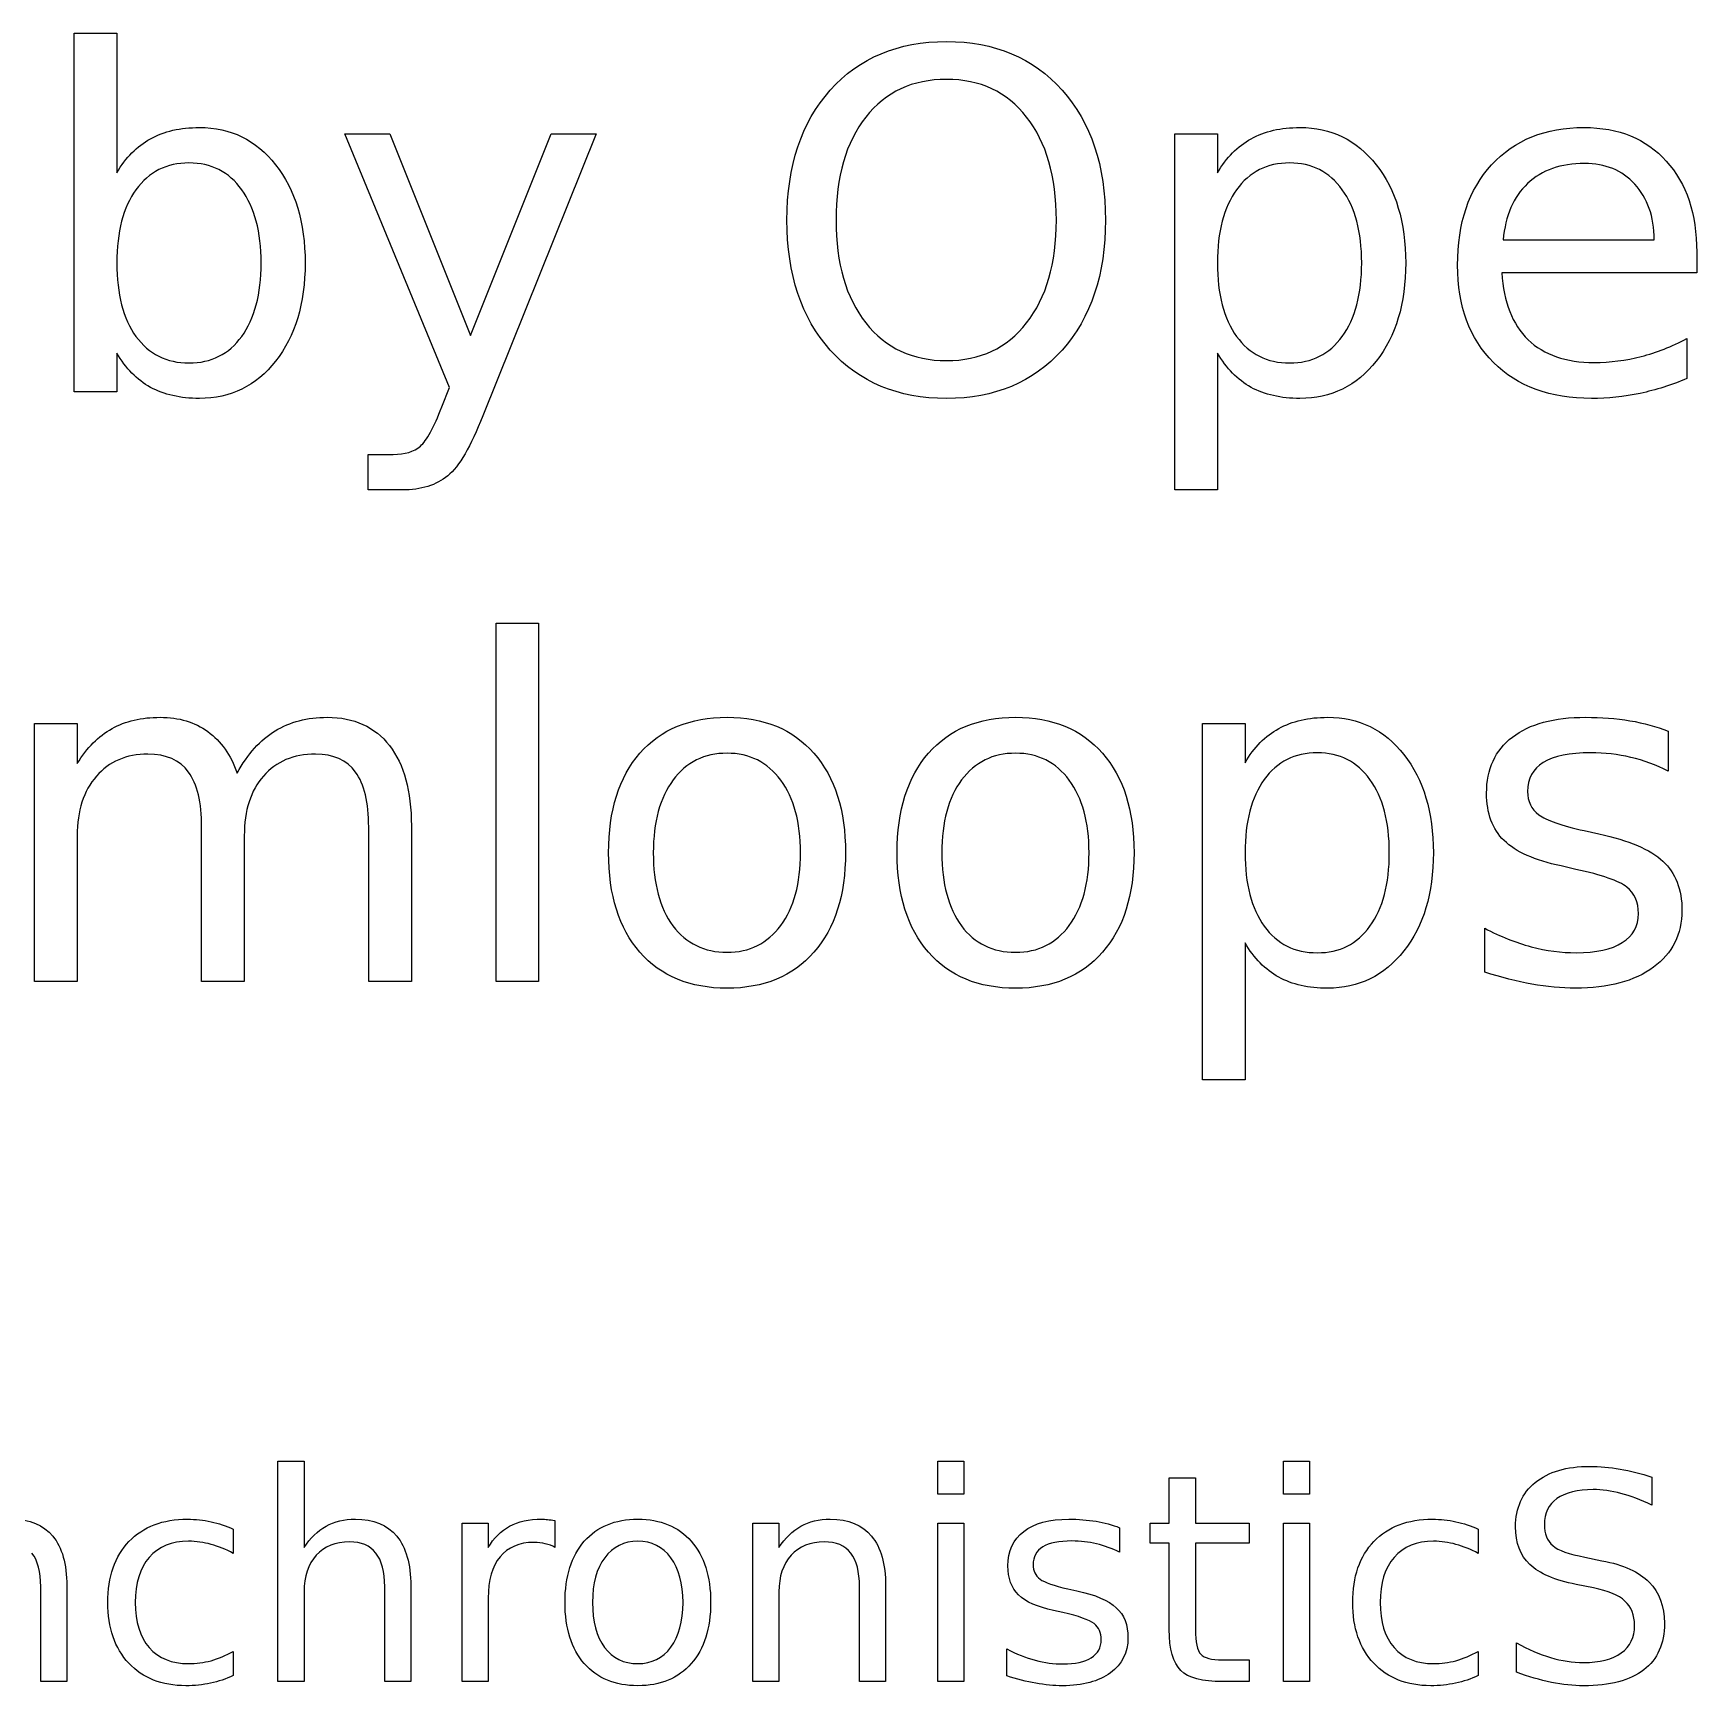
# Model space of a CAD drawing. Extents: x 5 to 209, y 0 to 44.
# Drawn here: x 168.69 to 178.64, y 10.64 to 20.53 of the extents above; entities that cross this region are included whole.
import ezdxf

# ---------------------------------------------------------------- set-up
doc = ezdxf.new("R2010")
doc.units = 0
doc.layers.get('0').update_dxf_attribs({"linetype": 'CONTINUOUS'})

msp = doc.modelspace()

# ---------------------------------------------------------------- linework, layer by layer
at = {"color": 7}
for p, q in [((168.932721, 18.388884), (168.932721, 20.534936)), ((168.932721, 20.534936), (169.187881, 20.534936)), ((169.187881, 20.534936), (169.187881, 19.699134)), ((174.153041, 20.485287), (174.153041, 20.485287)), ((174.153041, 20.259096), (174.153041, 20.259096)), ((171.178071, 18.413713), (170.553291, 19.933603)), ((170.553291, 19.933603), (170.822231, 19.933603)), ((170.822231, 19.933603), (171.304961, 18.725414)), ((171.304961, 18.725414), (171.787681, 19.933603)), ((172.056631, 19.933603), (171.378051, 18.245449)), ((171.787681, 19.933603), (172.056631, 19.933603)), ((175.519831, 17.801343), (175.519831, 19.933603)), ((175.519831, 19.933603), (175.774991, 19.933603)), ((175.774991, 19.933603), (175.774991, 19.699137)), ((169.187881, 19.699134), (169.187881, 19.699137)), ((177.485211, 19.297789), (178.389971, 19.299189)), ((178.389971, 19.299189), (178.389971, 19.299168)), ((178.643751, 19.224691), (178.643751, 19.224688)), ((178.643751, 19.224688), (178.643751, 19.100559)), ((170.051261, 19.159866), (170.051261, 19.159866)), ((176.638371, 19.159866), (176.638371, 19.159866)), ((178.643751, 19.100559), (177.476931, 19.100559)), ((169.187881, 18.620591), (169.187881, 18.388884)), ((175.774991, 18.620594), (175.774991, 17.801343)), ((175.774991, 18.620591), (175.774991, 18.620594)), ((178.584441, 18.707485), (178.584441, 18.467503)), ((169.187881, 18.388884), (168.932721, 18.388884)), ((171.132571, 18.297859), (171.178071, 18.413713)), ((171.378051, 18.245449), (171.378061, 18.245449)), ((170.692601, 17.801345), (170.692601, 18.013743)), ((170.692601, 18.013743), (170.841551, 18.013743)), ((170.895341, 17.801345), (170.692601, 17.801345)), ((175.774991, 17.801343), (175.519831, 17.801343)), ((171.458061, 17.004159), (171.711831, 17.004159)), ((171.458061, 14.858108), (171.458061, 17.004159)), ((171.711831, 17.004159), (171.711831, 14.858108)), ((172.840031, 16.440062), (172.840031, 16.440062)), ((174.566801, 16.440062), (174.566801, 16.440062)), ((168.695531, 14.858105), (168.695531, 16.40282)), ((168.695531, 16.40282), (168.950681, 16.40282)), ((168.950681, 16.40282), (168.950681, 16.162838)), ((175.685341, 14.270564), (175.685341, 16.402823)), ((175.685341, 16.402823), (175.940491, 16.402823)), ((175.940491, 16.402823), (175.940491, 16.168358)), ((178.472721, 16.35731), (178.472721, 16.117327)), ((178.472791, 16.357307), (178.472721, 16.35731)), ((172.840031, 16.224905), (172.840031, 16.224905)), ((174.566801, 16.224905), (174.566801, 16.224905)), ((169.907861, 16.10629), (169.907831, 16.106293)), ((168.950681, 15.731145), (168.950681, 14.858105)), ((169.695441, 14.858105), (169.695441, 15.782176)), ((169.950591, 15.731145), (169.950591, 14.858105)), ((170.695351, 14.858105), (170.695351, 15.782176)), ((170.950511, 15.790451), (170.950511, 14.858105)), ((177.970691, 15.761486), (178.057591, 15.742176)), ((176.803881, 15.629086), (176.803881, 15.629086)), ((177.919761, 15.529776), (177.831461, 15.550466)), ((177.374881, 14.914654), (177.374881, 15.176704)), ((175.940491, 15.089815), (175.940491, 14.270564)), ((175.940491, 15.089811), (175.940491, 15.089815)), ((168.950681, 14.858105), (168.695531, 14.858105)), ((169.950591, 14.858105), (169.695441, 14.858105)), ((170.950511, 14.858105), (170.695351, 14.858105)), ((171.711831, 14.858108), (171.458061, 14.858108)), ((175.940491, 14.270564), (175.685341, 14.270564)), ((170.151661, 10.667136), (170.151661, 11.986426)), ((170.151661, 11.986426), (170.308521, 11.986426)), ((170.308521, 11.986426), (170.308521, 11.469224)), ((174.101931, 11.98643), (174.257931, 11.98643)), ((174.101931, 11.788875), (174.101931, 11.98643)), ((174.257931, 11.98643), (174.257931, 11.788875)), ((176.170731, 11.98643), (176.326741, 11.98643)), ((176.170731, 11.788875), (176.170731, 11.98643)), ((176.326741, 11.98643), (176.326741, 11.788875)), ((175.486511, 11.616752), (175.486511, 11.886376)), ((175.486511, 11.886376), (175.643371, 11.886376)), ((175.643361, 11.886381), (175.643361, 11.616757)), ((175.643371, 11.886376), (175.643361, 11.886381)), ((178.374301, 11.891472), (178.374351, 11.891468)), ((178.374351, 11.891468), (178.374351, 11.724437)), ((174.257931, 11.788875), (174.101931, 11.788875)), ((176.326741, 11.788875), (176.170731, 11.788875)), ((169.884611, 11.580299), (169.884611, 11.434465)), ((169.884611, 11.580291), (169.884611, 11.580299)), ((171.253881, 10.667107), (171.253881, 11.616724)), ((171.253881, 11.616724), (171.410741, 11.616724)), ((171.410741, 11.616724), (171.410741, 11.469195)), ((171.809191, 11.631213), (171.810041, 11.470965)), ((172.306131, 11.63965), (172.306131, 11.63965)), ((172.993751, 10.667136), (172.993751, 11.616753)), ((172.993751, 11.616753), (173.150601, 11.616753)), ((173.150601, 11.616753), (173.150601, 11.469224)), ((174.101931, 11.616757), (174.257931, 11.616757)), ((174.101931, 10.66714), (174.101931, 11.616757)), ((174.257931, 11.616757), (174.257931, 10.66714)), ((175.189041, 11.588791), (175.188901, 11.588778)), ((175.188901, 11.588778), (175.188901, 11.441248)), ((175.372051, 11.495507), (175.372051, 11.616752)), ((175.372051, 11.616752), (175.486511, 11.616752)), ((175.643361, 11.616757), (175.964701, 11.616757)), ((175.964701, 11.616757), (175.964701, 11.495512)), ((176.170731, 11.616757), (176.326741, 11.616757)), ((176.170731, 10.66714), (176.170731, 11.616757)), ((176.326741, 11.616757), (176.326741, 10.66714)), ((177.335711, 11.580299), (177.335711, 11.434465)), ((177.335711, 11.580291), (177.335711, 11.580299)), ((171.810041, 11.470965), (171.810131, 11.470923)), ((172.306181, 11.507386), (172.306131, 11.507382)), ((175.486511, 11.495507), (175.372051, 11.495507)), ((175.486511, 10.98), (175.486511, 11.495507)), ((175.964701, 11.495512), (175.643361, 11.495512)), ((175.643361, 11.495512), (175.643361, 10.980005)), ((177.973251, 11.412424), (178.076691, 11.391224)), ((168.732351, 10.66714), (168.732351, 11.235215)), ((168.888311, 11.240294), (168.888361, 11.240302)), ((168.888361, 11.240302), (168.888361, 10.66714)), ((170.308521, 11.20384), (170.308521, 10.667136)), ((170.790981, 10.66714), (170.790981, 11.235215)), ((170.946921, 11.240294), (170.946991, 11.240302)), ((170.946991, 11.240302), (170.946991, 10.66714)), ((171.410741, 11.167352), (171.410741, 10.667107)), ((173.150601, 11.20384), (173.150601, 10.667136)), ((173.633051, 10.66714), (173.633051, 11.235215)), ((173.789011, 11.240294), (173.789061, 11.240302)), ((173.789061, 11.240302), (173.789061, 10.66714)), ((174.880281, 11.222506), (174.933681, 11.210636)), ((178.026651, 11.228434), (177.922361, 11.248784)), ((174.849011, 11.080056), (174.794711, 11.092776)), ((174.514011, 10.701908), (174.514011, 10.863004)), ((177.564611, 10.723105), (177.564611, 10.899462)), ((169.884611, 10.847731), (169.884611, 10.703593)), ((175.804481, 10.79771), (175.964731, 10.79771)), ((175.964731, 10.79771), (175.964731, 10.667137)), ((177.335711, 10.847731), (177.335711, 10.703593)), ((168.888361, 10.66714), (168.732351, 10.66714)), ((170.308521, 10.667136), (170.151661, 10.667136)), ((170.946991, 10.66714), (170.790981, 10.66714)), ((171.410741, 10.667107), (171.253881, 10.667107)), ((173.150601, 10.667136), (172.993751, 10.667136)), ((173.789061, 10.66714), (173.633051, 10.66714)), ((174.257931, 10.66714), (174.101931, 10.66714)), ((175.964731, 10.667137), (175.804481, 10.667137)), ((176.326741, 10.66714), (176.170731, 10.66714))]:
    msp.add_line(p, q, dxfattribs=at)
for points in [[(173.457911, 20.194273), (173.631691, 20.388282), (173.863401, 20.485287), (174.153041, 20.485287)], [(174.153041, 20.485287), (174.441754, 20.485287), (174.672541, 20.388282), (174.845401, 20.194273)], [(174.153041, 20.259096), (173.950754, 20.259096), (173.789844, 20.183699), (173.670311, 20.032906)], [(174.633001, 20.032906), (174.515308, 20.183699), (174.355321, 20.259096), (174.153041, 20.259096)], [(173.198621, 19.416399), (173.198621, 19.741892), (173.285051, 20.001183), (173.457911, 20.194273)], [(174.845401, 20.194273), (175.018261, 20.001183), (175.104691, 19.741892), (175.104691, 19.416399)], [(173.670311, 20.032906), (173.551698, 19.882112), (173.492391, 19.676609), (173.492391, 19.416399)], [(174.810921, 19.416399), (174.810921, 19.676609), (174.751614, 19.882112), (174.633001, 20.032906)], [(169.389241, 19.90326), (169.471074, 19.948313), (169.568538, 19.97084), (169.681631, 19.97084)], [(169.681631, 19.97084), (169.869204, 19.97084), (170.021378, 19.896362), (170.138151, 19.747408)], [(175.976351, 19.90326), (176.058184, 19.948313), (176.155648, 19.97084), (176.268741, 19.97084)], [(176.268741, 19.97084), (176.456314, 19.97084), (176.608488, 19.896362), (176.725261, 19.747408)], [(177.416251, 19.747412), (177.553251, 19.896366), (177.737604, 19.970844), (177.969311, 19.970844)], [(177.969311, 19.970844), (178.177111, 19.970844), (178.341238, 19.903722), (178.461691, 19.76948)], [(169.187881, 19.699137), (169.241214, 19.791084), (169.308334, 19.859125), (169.389241, 19.90326)], [(175.774991, 19.699137), (175.828324, 19.791084), (175.895444, 19.859125), (175.976351, 19.90326)], [(169.619571, 19.758443), (169.485331, 19.758443), (169.379591, 19.705113), (169.302351, 19.598454)], [(169.935411, 19.598454), (169.859098, 19.705113), (169.753818, 19.758443), (169.619571, 19.758443)], [(170.138151, 19.747408), (170.255844, 19.598453), (170.314691, 19.402605), (170.314691, 19.159865)], [(176.206681, 19.758443), (176.072441, 19.758443), (175.966701, 19.705113), (175.889461, 19.598454)], [(176.522521, 19.598454), (176.446201, 19.705113), (176.340921, 19.758443), (176.206681, 19.758443)], [(176.725261, 19.747408), (176.842954, 19.598453), (176.901801, 19.402605), (176.901801, 19.159865)], [(177.212131, 19.146076), (177.212131, 19.398931), (177.280171, 19.599376), (177.416251, 19.747412)], [(177.972071, 19.755687), (177.830471, 19.755687), (177.716918, 19.715689), (177.631411, 19.635695)], [(178.272741, 19.631558), (178.197341, 19.71431), (178.097118, 19.755687), (177.972071, 19.755687)], [(178.461691, 19.76948), (178.583064, 19.636156), (178.643751, 19.454559), (178.643751, 19.224691)], [(177.631411, 19.635695), (177.546818, 19.555701), (177.498084, 19.443065), (177.485211, 19.297789)], [(178.389971, 19.299168), (178.387971, 19.438008), (178.348894, 19.548805), (178.272741, 19.631558)], [(169.302351, 19.598454), (169.226038, 19.492714), (169.187881, 19.346518), (169.187881, 19.159866)], [(170.051261, 19.159866), (170.051261, 19.346518), (170.012644, 19.492714), (169.935411, 19.598454)], [(175.889461, 19.598454), (175.813148, 19.492714), (175.774991, 19.346518), (175.774991, 19.159866)], [(176.638371, 19.159866), (176.638371, 19.346518), (176.599754, 19.492714), (176.522521, 19.598454)], [(173.457911, 18.638524), (173.285051, 18.831613), (173.198621, 19.090905), (173.198621, 19.416399)], [(173.492391, 19.416399), (173.492391, 19.157107), (173.551698, 18.952064), (173.670311, 18.801271)], [(174.633001, 18.801271), (174.751614, 18.952064), (174.810921, 19.157107), (174.810921, 19.416399)], [(175.104691, 19.416399), (175.104691, 19.091824), (175.018261, 18.832532), (174.845401, 18.638524)], [(169.187881, 19.159866), (169.187881, 18.973212), (169.226038, 18.826556), (169.302351, 18.719897)], [(169.935411, 18.719897), (170.012644, 18.826556), (170.051261, 18.973212), (170.051261, 19.159866)], [(170.314691, 19.159865), (170.314691, 18.917123), (170.255844, 18.721275), (170.138151, 18.572321)], [(175.774991, 19.159866), (175.774991, 18.973212), (175.813148, 18.826556), (175.889461, 18.719897)], [(176.522521, 18.719897), (176.599754, 18.826556), (176.638371, 18.973212), (176.638371, 19.159866)], [(176.901801, 19.159865), (176.901801, 18.917123), (176.842954, 18.721275), (176.725261, 18.572321)], [(177.427281, 18.56405), (177.283848, 18.707487), (177.212131, 18.901496), (177.212131, 19.146076)], [(177.476931, 19.100559), (177.487931, 18.925859), (177.540341, 18.792535), (177.634161, 18.700588)], [(169.302351, 18.719897), (169.379591, 18.614157), (169.485331, 18.561288), (169.619571, 18.561288)], [(169.619571, 18.561288), (169.753818, 18.561288), (169.859098, 18.614157), (169.935411, 18.719897)], [(173.670311, 18.801271), (173.789844, 18.650477), (173.950754, 18.57508), (174.153041, 18.57508)], [(174.153041, 18.57508), (174.355321, 18.57508), (174.515308, 18.650477), (174.633001, 18.801271)], [(175.889461, 18.719897), (175.966701, 18.614157), (176.072441, 18.561288), (176.206681, 18.561288)], [(176.206681, 18.561288), (176.340921, 18.561288), (176.446201, 18.614157), (176.522521, 18.719897)], [(169.389241, 18.415089), (169.308328, 18.460142), (169.241208, 18.528643), (169.187881, 18.620591)], [(174.153041, 18.34889), (173.863401, 18.34889), (173.631691, 18.445434), (173.457911, 18.638524)], [(174.845401, 18.638524), (174.672541, 18.445434), (174.441754, 18.34889), (174.153041, 18.34889)], [(175.976351, 18.415089), (175.895438, 18.460142), (175.828318, 18.528643), (175.774991, 18.620591)], [(177.634161, 18.700588), (177.728868, 18.60956), (177.860354, 18.564047), (178.028621, 18.564047)], [(178.311361, 18.599907), (178.403308, 18.623813), (178.494334, 18.659673), (178.584441, 18.707485)], [(170.138151, 18.572321), (170.021378, 18.423366), (169.869204, 18.348889), (169.681631, 18.348889)], [(176.725261, 18.572321), (176.608488, 18.423366), (176.456314, 18.348889), (176.268741, 18.348889)], [(178.013451, 18.348893), (177.767031, 18.348893), (177.571641, 18.420612), (177.427281, 18.56405)], [(178.028621, 18.564047), (178.126081, 18.564047), (178.220328, 18.576), (178.311361, 18.599907)], [(178.584441, 18.467503), (178.493414, 18.428883), (178.400088, 18.399459), (178.304461, 18.379233)], [(169.681631, 18.348889), (169.568538, 18.348889), (169.471074, 18.370955), (169.389241, 18.415089)], [(176.268741, 18.348889), (176.155648, 18.348889), (176.058184, 18.370955), (175.976351, 18.415089)], [(178.304461, 18.379233), (178.208834, 18.359006), (178.111831, 18.348893), (178.013451, 18.348893)], [(171.004301, 18.063393), (171.042901, 18.096493), (171.085658, 18.174648), (171.132571, 18.297859)], [(171.378061, 18.245449), (171.306348, 18.061554), (171.236468, 17.941563), (171.168421, 17.885475)], [(170.841551, 18.013743), (170.911431, 18.013743), (170.965681, 18.030293), (171.004301, 18.063393)], [(171.168421, 17.885475), (171.100381, 17.829388), (171.009354, 17.801345), (170.895341, 17.801345)], [(169.158941, 16.372478), (169.239854, 16.417531), (169.335941, 16.440058), (169.447201, 16.440058)], [(169.447201, 16.440058), (169.559374, 16.440058), (169.654541, 16.411554), (169.732701, 16.354548)], [(170.135401, 16.358689), (170.223668, 16.412935), (170.327568, 16.440059), (170.447101, 16.440059)], [(170.447101, 16.440059), (170.608008, 16.440059), (170.732134, 16.383511), (170.819481, 16.270416)], [(172.318691, 16.224905), (172.444658, 16.368343), (172.618438, 16.440062), (172.840031, 16.440062)], [(172.840031, 16.440062), (173.060704, 16.440062), (173.234024, 16.368343), (173.359991, 16.224905)], [(174.045461, 16.224905), (174.171428, 16.368343), (174.345208, 16.440062), (174.566801, 16.440062)], [(174.566801, 16.440062), (174.787474, 16.440062), (174.960794, 16.368343), (175.086761, 16.224905)], [(176.141861, 16.372481), (176.223694, 16.417534), (176.321158, 16.440061), (176.434251, 16.440061)], [(176.434251, 16.440061), (176.621824, 16.440061), (176.773998, 16.365583), (176.890771, 16.216629)], [(177.540451, 16.321445), (177.643431, 16.400519), (177.789628, 16.440057), (177.979041, 16.440057)], [(177.979041, 16.440057), (178.072828, 16.440057), (178.161094, 16.43316), (178.243841, 16.419367)], [(168.950681, 16.162838), (169.008614, 16.257544), (169.078034, 16.327424), (169.158941, 16.372478)], [(169.732701, 16.354548), (169.811774, 16.297541), (169.870161, 16.214788), (169.907861, 16.10629)], [(169.907831, 16.106293), (169.971298, 16.220307), (170.047154, 16.304439), (170.135401, 16.358689)], [(175.940491, 16.168358), (175.993824, 16.260305), (176.060948, 16.328346), (176.141861, 16.372481)], [(178.243841, 16.419367), (178.326594, 16.405573), (178.402911, 16.384887), (178.472791, 16.357307)], [(170.819481, 16.270416), (170.906834, 16.15824), (170.950511, 15.998252), (170.950511, 15.790451)], [(177.385981, 15.984918), (177.385981, 16.130194), (177.437471, 16.24237), (177.540451, 16.321445)], [(169.374101, 16.219385), (169.244454, 16.219385), (169.141474, 16.17525), (169.065161, 16.086981)], [(169.616841, 16.111807), (169.564441, 16.183525), (169.483528, 16.219385), (169.374101, 16.219385)], [(170.376771, 16.219385), (170.245284, 16.219385), (170.141384, 16.17571), (170.065071, 16.08836)], [(170.616751, 16.111807), (170.564351, 16.183525), (170.484358, 16.219385), (170.376771, 16.219385)], [(172.131111, 15.629086), (172.131111, 15.88286), (172.193638, 16.081467), (172.318691, 16.224905)], [(172.840031, 16.224905), (172.703944, 16.224905), (172.596364, 16.171575), (172.517291, 16.064917)], [(173.161381, 16.063538), (173.082308, 16.171116), (172.975191, 16.224905), (172.840031, 16.224905)], [(173.359991, 16.224905), (173.485958, 16.081467), (173.548941, 15.88286), (173.548941, 15.629086)], [(173.857891, 15.629086), (173.857891, 15.88286), (173.920414, 16.081467), (174.045461, 16.224905)], [(174.566801, 16.224905), (174.430721, 16.224905), (174.323141, 16.171575), (174.244061, 16.064917)], [(174.888161, 16.063538), (174.809081, 16.171116), (174.701961, 16.224905), (174.566801, 16.224905)], [(175.086761, 16.224905), (175.212728, 16.081467), (175.275711, 15.88286), (175.275711, 15.629086)], [(176.372191, 16.227664), (176.237944, 16.227664), (176.132204, 16.174334), (176.054971, 16.067675)], [(176.688031, 16.067675), (176.611711, 16.174334), (176.506431, 16.227664), (176.372191, 16.227664)], [(176.890771, 16.216629), (177.008464, 16.067674), (177.067311, 15.871826), (177.067311, 15.629085)], [(177.725191, 16.169727), (177.662658, 16.131107), (177.631391, 16.07318), (177.631391, 15.995946)], [(178.009311, 16.227657), (177.883344, 16.227657), (177.788638, 16.208347), (177.725191, 16.169727)], [(178.249291, 16.200077), (178.172058, 16.218463), (178.092064, 16.227657), (178.009311, 16.227657)], [(178.472721, 16.117327), (178.401001, 16.154107), (178.326524, 16.18169), (178.249291, 16.200077)], [(169.065161, 16.086981), (168.988841, 15.999631), (168.950681, 15.881019), (168.950681, 15.731145)], [(169.695441, 15.782176), (169.695441, 15.93113), (169.669241, 16.041007), (169.616841, 16.111807)], [(170.065071, 16.08836), (169.988751, 16.00101), (169.950591, 15.881938), (169.950591, 15.731145)], [(170.695351, 15.782176), (170.695351, 15.930211), (170.669151, 16.040088), (170.616751, 16.111807)], [(172.517291, 16.064917), (172.438218, 15.959177), (172.398681, 15.8139), (172.398681, 15.629086)], [(173.280001, 15.629086), (173.280001, 15.812061), (173.240461, 15.956878), (173.161381, 16.063538)], [(174.244061, 16.064917), (174.164988, 15.959177), (174.125451, 15.8139), (174.125451, 15.629086)], [(175.006771, 15.629086), (175.006771, 15.812061), (174.967234, 15.956878), (174.888161, 16.063538)], [(176.054971, 16.067675), (175.978651, 15.961935), (175.940491, 15.815739), (175.940491, 15.629086)], [(176.803881, 15.629086), (176.803881, 15.815739), (176.765264, 15.961935), (176.688031, 16.067675)], [(177.490801, 15.70218), (177.420921, 15.77114), (177.385981, 15.865386), (177.385981, 15.984918)], [(177.631391, 15.995946), (177.631391, 15.937099), (177.653924, 15.890666), (177.698991, 15.856646)], [(177.698991, 15.856646), (177.744058, 15.823546), (177.834624, 15.791826), (177.970691, 15.761486)], [(178.057591, 15.742176), (178.237811, 15.703556), (178.365618, 15.648847), (178.441011, 15.57805)], [(177.831461, 15.550466), (177.674234, 15.583566), (177.560681, 15.634137), (177.490801, 15.70218)], [(172.318691, 15.033267), (172.193638, 15.177624), (172.131111, 15.37623), (172.131111, 15.629086)], [(172.398681, 15.629086), (172.398681, 15.444272), (172.437758, 15.298535), (172.515911, 15.191877)], [(173.161381, 15.193256), (173.240461, 15.299914), (173.280001, 15.445191), (173.280001, 15.629086)], [(173.548941, 15.629086), (173.548941, 15.37623), (173.485958, 15.177624), (173.359991, 15.033267)], [(174.045461, 15.033267), (173.920414, 15.177624), (173.857891, 15.37623), (173.857891, 15.629086)], [(174.125451, 15.629086), (174.125451, 15.444272), (174.164531, 15.298535), (174.242691, 15.191877)], [(174.888161, 15.193256), (174.967234, 15.299914), (175.006771, 15.445191), (175.006771, 15.629086)], [(175.275711, 15.629086), (175.275711, 15.37623), (175.212728, 15.177624), (175.086761, 15.033267)], [(175.940491, 15.629086), (175.940491, 15.442433), (175.978651, 15.295777), (176.054971, 15.189118)], [(176.688031, 15.189118), (176.765264, 15.295777), (176.803881, 15.442433), (176.803881, 15.629086)], [(177.067311, 15.629085), (177.067311, 15.386344), (177.008464, 15.190496), (176.890771, 15.041542)], [(178.441011, 15.57805), (178.517331, 15.50817), (178.555491, 15.410246), (178.555491, 15.284278)], [(178.224571, 15.423577), (178.178571, 15.460357), (178.076968, 15.495756), (177.919761, 15.529776)], [(178.294871, 15.264968), (178.294871, 15.333928), (178.271438, 15.386798), (178.224571, 15.423577)], [(178.198271, 15.091187), (178.262671, 15.132567), (178.294871, 15.190494), (178.294871, 15.264968)], [(178.555491, 15.284278), (178.555491, 15.14084), (178.498481, 15.027285), (178.384461, 14.943613)], [(172.515911, 15.191877), (172.594984, 15.086137), (172.703024, 15.033267), (172.840031, 15.033267)], [(172.840031, 15.033267), (172.975191, 15.033267), (173.082308, 15.086596), (173.161381, 15.193256)], [(174.242691, 15.191877), (174.321764, 15.086137), (174.429801, 15.033267), (174.566801, 15.033267)], [(174.566801, 15.033267), (174.701961, 15.033267), (174.809081, 15.086596), (174.888161, 15.193256)], [(176.054971, 15.189118), (176.132204, 15.083378), (176.237944, 15.030509), (176.372191, 15.030509)], [(176.372191, 15.030509), (176.506431, 15.030509), (176.611711, 15.083378), (176.688031, 15.189118)], [(177.374881, 15.176704), (177.468668, 15.12797), (177.561074, 15.091191), (177.652101, 15.066367)], [(176.141861, 14.884309), (176.060948, 14.929362), (175.993824, 14.997863), (175.940491, 15.089811)], [(176.890771, 15.041542), (176.773998, 14.892586), (176.621824, 14.818109), (176.434251, 14.818109)], [(177.652101, 15.066367), (177.743128, 15.04246), (177.833238, 15.030507), (177.922431, 15.030507)], [(177.922431, 15.030507), (178.041964, 15.030507), (178.133911, 15.050733), (178.198271, 15.091187)], [(172.840031, 14.81811), (172.618438, 14.81811), (172.444658, 14.889829), (172.318691, 15.033267)], [(173.359991, 15.033267), (173.234024, 14.889829), (173.060704, 14.81811), (172.840031, 14.81811)], [(174.566801, 14.81811), (174.345208, 14.81811), (174.171428, 14.889829), (174.045461, 15.033267)], [(175.086761, 15.033267), (174.960794, 14.889829), (174.787474, 14.81811), (174.566801, 14.81811)], [(178.384461, 14.943613), (178.271368, 14.85994), (178.115518, 14.818104), (177.916911, 14.818104)], [(176.434251, 14.818109), (176.321158, 14.818109), (176.223694, 14.840175), (176.141861, 14.884309)], [(177.657621, 14.842934), (177.568434, 14.858567), (177.474188, 14.882474), (177.374881, 14.914654)], [(177.916911, 14.818104), (177.834158, 14.818104), (177.747728, 14.82638), (177.657621, 14.842934)], [(177.677351, 11.859252), (177.756491, 11.923692), (177.865301, 11.955912), (178.003781, 11.955912)], [(178.003781, 11.955912), (178.063114, 11.955912), (178.123598, 11.950542), (178.185231, 11.939802)], [(177.559501, 11.594716), (177.559501, 11.706634), (177.598784, 11.794813), (177.677351, 11.859252)], [(178.185231, 11.939802), (178.246831, 11.929062), (178.309854, 11.912952), (178.374301, 11.891472)], [(177.807131, 11.762597), (177.756798, 11.726423), (177.731631, 11.674986), (177.731631, 11.608285)], [(178.023341, 11.816857), (177.930074, 11.816857), (177.858004, 11.79877), (177.807131, 11.762597)], [(178.190371, 11.793967), (178.132704, 11.809227), (178.077028, 11.816857), (178.023341, 11.816857)], [(178.374351, 11.724437), (178.309351, 11.755523), (178.248024, 11.7787), (178.190371, 11.793967)], [(168.556831, 11.639642), (168.665924, 11.639642), (168.748451, 11.605727), (168.804411, 11.537897)], [(169.260581, 11.506525), (169.345928, 11.595269), (169.462651, 11.639641), (169.610751, 11.639641)], [(169.610751, 11.639641), (169.658818, 11.639641), (169.705731, 11.634554), (169.751491, 11.624381)], [(169.751491, 11.624381), (169.797291, 11.614774), (169.841664, 11.600077), (169.884611, 11.580291)], [(170.308521, 11.469224), (170.345854, 11.52631), (170.389661, 11.568986), (170.439941, 11.597252)], [(170.439941, 11.597252), (170.490808, 11.625512), (170.549311, 11.639642), (170.615451, 11.639642)], [(170.615451, 11.639642), (170.724538, 11.639642), (170.807061, 11.605727), (170.863021, 11.537897)], [(171.410741, 11.469195), (171.443541, 11.526848), (171.486218, 11.569524), (171.538771, 11.597223)], [(171.538771, 11.597223), (171.591371, 11.625483), (171.655244, 11.639613), (171.730391, 11.639613)], [(171.730391, 11.639613), (171.741124, 11.639613), (171.752991, 11.638779), (171.765991, 11.637113)], [(171.765991, 11.637113), (171.778991, 11.635979), (171.793391, 11.634013), (171.809191, 11.631213)], [(171.985641, 11.507382), (172.063074, 11.59556), (172.169904, 11.63965), (172.306131, 11.63965)], [(172.306131, 11.63965), (172.441791, 11.63965), (172.548341, 11.59556), (172.625781, 11.507382)], [(173.150601, 11.469224), (173.187934, 11.52631), (173.231741, 11.568986), (173.282021, 11.597252)], [(173.282021, 11.597252), (173.332888, 11.625512), (173.391391, 11.639642), (173.457531, 11.639642)], [(173.457531, 11.639642), (173.566624, 11.639642), (173.649151, 11.605727), (173.705111, 11.537897)], [(174.520881, 11.35986), (174.520881, 11.449169), (174.552548, 11.518129), (174.615881, 11.566741)], [(174.615881, 11.566741), (174.679214, 11.615354), (174.769088, 11.639661), (174.885501, 11.639661)], [(174.885501, 11.639661), (174.943168, 11.639661), (174.997431, 11.635421), (175.048291, 11.626941)], [(175.048291, 11.626941), (175.099158, 11.618461), (175.146074, 11.605744), (175.189041, 11.588791)], [(176.711681, 11.506525), (176.797034, 11.595269), (176.913758, 11.639641), (177.061851, 11.639641)], [(177.061851, 11.639641), (177.109918, 11.639641), (177.156831, 11.634554), (177.202591, 11.624381)], [(177.202591, 11.624381), (177.248391, 11.614774), (177.292764, 11.600077), (177.335711, 11.580291)], [(177.645101, 11.368334), (177.588034, 11.4226), (177.559501, 11.498061), (177.559501, 11.594716)], [(177.731631, 11.608285), (177.731631, 11.552325), (177.748298, 11.509931), (177.781631, 11.481104)], [(168.804411, 11.537897), (168.860344, 11.470632), (168.888311, 11.371431), (168.888311, 11.240294)], [(169.133391, 11.141092), (169.133391, 11.29597), (169.175788, 11.417781), (169.260581, 11.506525)], [(169.617531, 11.507375), (169.516351, 11.507375), (169.437781, 11.475155), (169.381821, 11.410715)], [(169.751491, 11.488725), (169.707424, 11.501158), (169.662771, 11.507375), (169.617531, 11.507375)], [(169.884611, 11.434465), (169.840544, 11.458771), (169.796171, 11.476858), (169.751491, 11.488725)], [(170.580671, 11.503988), (170.496451, 11.503988), (170.430034, 11.477138), (170.381421, 11.423438)], [(170.738381, 11.437008), (170.703314, 11.481661), (170.650744, 11.503988), (170.580671, 11.503988)], [(170.863021, 11.537897), (170.918954, 11.470632), (170.946921, 11.371431), (170.946921, 11.240294)], [(171.684631, 11.500563), (171.596451, 11.500563), (171.528621, 11.471736), (171.481141, 11.414083)], [(171.752431, 11.492963), (171.732098, 11.498029), (171.709498, 11.500563), (171.684631, 11.500563)], [(171.810131, 11.470923), (171.792598, 11.481096), (171.773364, 11.488443), (171.752431, 11.492963)], [(171.870331, 11.141101), (171.870331, 11.297109), (171.908768, 11.419203), (171.985641, 11.507382)], [(172.306131, 11.507382), (172.222478, 11.507382), (172.156344, 11.474598), (172.107731, 11.409032)], [(172.503741, 11.408186), (172.455141, 11.474319), (172.389288, 11.507386), (172.306181, 11.507386)], [(172.625781, 11.507382), (172.703221, 11.419203), (172.741941, 11.297109), (172.741941, 11.141101)], [(173.422751, 11.503988), (173.338531, 11.503988), (173.272114, 11.477138), (173.223501, 11.423438)], [(173.580451, 11.437008), (173.545384, 11.481661), (173.492818, 11.503988), (173.422751, 11.503988)], [(173.705111, 11.537897), (173.761044, 11.470632), (173.789011, 11.371431), (173.789011, 11.240294)], [(174.729351, 11.473468), (174.690951, 11.449728), (174.671751, 11.414117), (174.671751, 11.366636)], [(174.904011, 11.509078), (174.826578, 11.509078), (174.768358, 11.497208), (174.729351, 11.473468)], [(175.051541, 11.492118), (175.004074, 11.503424), (174.954898, 11.509078), (174.904011, 11.509078)], [(175.188901, 11.441248), (175.144834, 11.463854), (175.099048, 11.480811), (175.051541, 11.492118)], [(176.584501, 11.141092), (176.584501, 11.29597), (176.626894, 11.417781), (176.711681, 11.506525)], [(177.068631, 11.507375), (176.967451, 11.507375), (176.888881, 11.475155), (176.832921, 11.410715)], [(177.202591, 11.488725), (177.158524, 11.501158), (177.113871, 11.507375), (177.068631, 11.507375)], [(177.335711, 11.434465), (177.291644, 11.458771), (177.247271, 11.476858), (177.202591, 11.488725)], [(177.781631, 11.481104), (177.815564, 11.452844), (177.879438, 11.42995), (177.973251, 11.412424)], [(168.732351, 11.235215), (168.732351, 11.325089), (168.714818, 11.392353), (168.679751, 11.437008)], [(169.381821, 11.410715), (169.325888, 11.346841), (169.297921, 11.256967), (169.297921, 11.141092)], [(170.381421, 11.423438), (170.332821, 11.369738), (170.308521, 11.296538), (170.308521, 11.20384)], [(170.790981, 11.235215), (170.790981, 11.325089), (170.773448, 11.392353), (170.738381, 11.437008)], [(171.481141, 11.414083), (171.434208, 11.356989), (171.410741, 11.274746), (171.410741, 11.167352)], [(172.107731, 11.409032), (172.059131, 11.344025), (172.034831, 11.254716), (172.034831, 11.141104)], [(172.576641, 11.141106), (172.576641, 11.25359), (172.552341, 11.342617), (172.503741, 11.408186)], [(173.223501, 11.423438), (173.174901, 11.369738), (173.150601, 11.296538), (173.150601, 11.20384)], [(173.633051, 11.235215), (173.633051, 11.325089), (173.615518, 11.392353), (173.580451, 11.437008)], [(174.585281, 11.186046), (174.542348, 11.228439), (174.520881, 11.286377), (174.520881, 11.35986)], [(174.671751, 11.366636), (174.671751, 11.330462), (174.685584, 11.301919), (174.713251, 11.281006)], [(176.832921, 11.410715), (176.776988, 11.346841), (176.749021, 11.256967), (176.749021, 11.141092)], [(177.922361, 11.248784), (177.794614, 11.274217), (177.702194, 11.314067), (177.645101, 11.368334)], [(178.076691, 11.391224), (178.204438, 11.366917), (178.298551, 11.323958), (178.359031, 11.262348)], [(174.713251, 11.281006), (174.740984, 11.260659), (174.796661, 11.241159), (174.880281, 11.222506)], [(178.359031, 11.262348), (178.420098, 11.201301), (178.450631, 11.11934), (178.450631, 11.016465)], [(174.794711, 11.092776), (174.698051, 11.113122), (174.628241, 11.144212), (174.585281, 11.186046)], [(174.933681, 11.210636), (175.044468, 11.186896), (175.123038, 11.153264), (175.169391, 11.10974)], [(178.214031, 11.149584), (178.176164, 11.18463), (178.113704, 11.210914), (178.026651, 11.228434)], [(169.259731, 10.777355), (169.175504, 10.867229), (169.133391, 10.988474), (169.133391, 11.141092)], [(169.297921, 11.141092), (169.297921, 11.025216), (169.325888, 10.935059), (169.381821, 10.870621)], [(171.985641, 10.77482), (171.908768, 10.863564), (171.870331, 10.985657), (171.870331, 11.141101)], [(172.034831, 11.141104), (172.034831, 11.027489), (172.058864, 10.937897), (172.106931, 10.872328)], [(172.503741, 10.873178), (172.552341, 10.938744), (172.576641, 11.028054), (172.576641, 11.141106)], [(172.741941, 11.141101), (172.741941, 10.985657), (172.703221, 10.863564), (172.625781, 10.77482)], [(175.036391, 11.014766), (175.008124, 11.037379), (174.945664, 11.059142), (174.849011, 11.080056)], [(175.169391, 11.10974), (175.216324, 11.06678), (175.239791, 11.006581), (175.239791, 10.929143)], [(176.710831, 10.777355), (176.626611, 10.867229), (176.584501, 10.988474), (176.584501, 11.141092)], [(176.749021, 11.141092), (176.749021, 11.025216), (176.776988, 10.935059), (176.832921, 10.870621)], [(178.271731, 11.00375), (178.271731, 11.06593), (178.252498, 11.114541), (178.214031, 11.149584)], [(175.079591, 10.917266), (175.079591, 10.959659), (175.065191, 10.992159), (175.036391, 11.014766)], [(175.555211, 10.734117), (175.509411, 10.779337), (175.486511, 10.861298), (175.486511, 10.98)], [(175.643361, 10.980005), (175.643361, 10.902566), (175.653828, 10.852824), (175.674761, 10.83078)], [(178.192031, 10.839262), (178.245164, 10.877702), (178.271731, 10.932531), (178.271731, 11.00375)], [(178.450631, 11.016465), (178.450631, 10.893805), (178.409368, 10.800822), (178.326841, 10.737515)], [(169.381821, 10.870621), (169.437754, 10.806747), (169.516324, 10.774811), (169.617531, 10.774811)], [(172.106931, 10.872328), (172.155531, 10.807328), (172.221948, 10.774828), (172.306181, 10.774828)], [(172.306181, 10.774828), (172.389274, 10.774828), (172.455128, 10.807611), (172.503741, 10.873178)], [(174.514011, 10.863004), (174.571678, 10.833044), (174.628484, 10.810434), (174.684431, 10.795174)], [(175.020191, 10.810434), (175.059791, 10.835867), (175.079591, 10.871478), (175.079591, 10.917266)], [(175.239791, 10.929143), (175.239791, 10.840964), (175.204748, 10.771156), (175.134661, 10.719718)], [(176.832921, 10.870621), (176.888854, 10.806747), (176.967424, 10.774811), (177.068631, 10.774811)], [(177.564611, 10.899462), (177.634131, 10.860462), (177.702241, 10.831068), (177.768941, 10.811282)], [(169.600571, 10.642543), (169.457564, 10.642543), (169.343951, 10.68748), (169.259731, 10.777355)], [(169.617531, 10.774811), (169.662731, 10.774811), (169.707384, 10.780747), (169.751491, 10.792621)], [(169.751491, 10.792621), (169.796158, 10.805054), (169.840531, 10.823424), (169.884611, 10.847731)], [(172.306131, 10.642552), (172.169904, 10.642552), (172.063074, 10.686641), (171.985641, 10.77482)], [(172.625781, 10.77482), (172.548341, 10.686641), (172.441791, 10.642552), (172.306131, 10.642552)], [(174.684431, 10.795174), (174.740364, 10.780474), (174.795761, 10.773124), (174.850621, 10.773124)], [(174.850621, 10.773124), (174.924101, 10.773124), (174.980624, 10.78556), (175.020191, 10.810434)], [(175.674761, 10.83078), (175.696228, 10.808733), (175.739468, 10.79771), (175.804481, 10.79771)], [(177.051671, 10.642543), (176.908664, 10.642543), (176.795051, 10.68748), (176.710831, 10.777355)], [(177.068631, 10.774811), (177.113831, 10.774811), (177.158484, 10.780747), (177.202591, 10.792621)], [(177.202591, 10.792621), (177.247258, 10.805054), (177.291631, 10.823424), (177.335711, 10.847731)], [(177.768941, 10.811282), (177.835641, 10.791495), (177.901211, 10.781602), (177.965651, 10.781602)], [(177.965651, 10.781602), (178.063438, 10.781602), (178.138898, 10.800822), (178.192031, 10.839262)], [(169.748951, 10.657803), (169.702618, 10.647629), (169.653158, 10.642543), (169.600571, 10.642543)], [(169.884611, 10.703593), (169.841078, 10.683246), (169.795858, 10.667983), (169.748951, 10.657803)], [(174.687831, 10.657818), (174.633031, 10.667424), (174.575091, 10.682121), (174.514011, 10.701908)], [(174.847231, 10.642558), (174.796364, 10.642558), (174.743231, 10.647644), (174.687831, 10.657818)], [(175.134661, 10.719718), (175.065134, 10.668278), (174.969324, 10.642558), (174.847231, 10.642558)], [(175.804481, 10.667137), (175.684088, 10.667137), (175.600998, 10.689463), (175.555211, 10.734117)], [(177.200051, 10.657803), (177.153718, 10.647629), (177.104258, 10.642543), (177.051671, 10.642543)], [(177.335711, 10.703593), (177.292178, 10.683246), (177.246958, 10.667983), (177.200051, 10.657803)], [(177.774031, 10.662905), (177.706764, 10.676471), (177.636958, 10.696538), (177.564611, 10.723105)], [(177.965651, 10.642555), (177.905718, 10.642555), (177.841844, 10.649338), (177.774031, 10.662905)], [(178.326841, 10.737515), (178.244881, 10.674208), (178.124484, 10.642555), (177.965651, 10.642555)]]:
    msp.add_open_spline(points, degree=3, dxfattribs=at)

doc.saveas('drawing.dxf')
